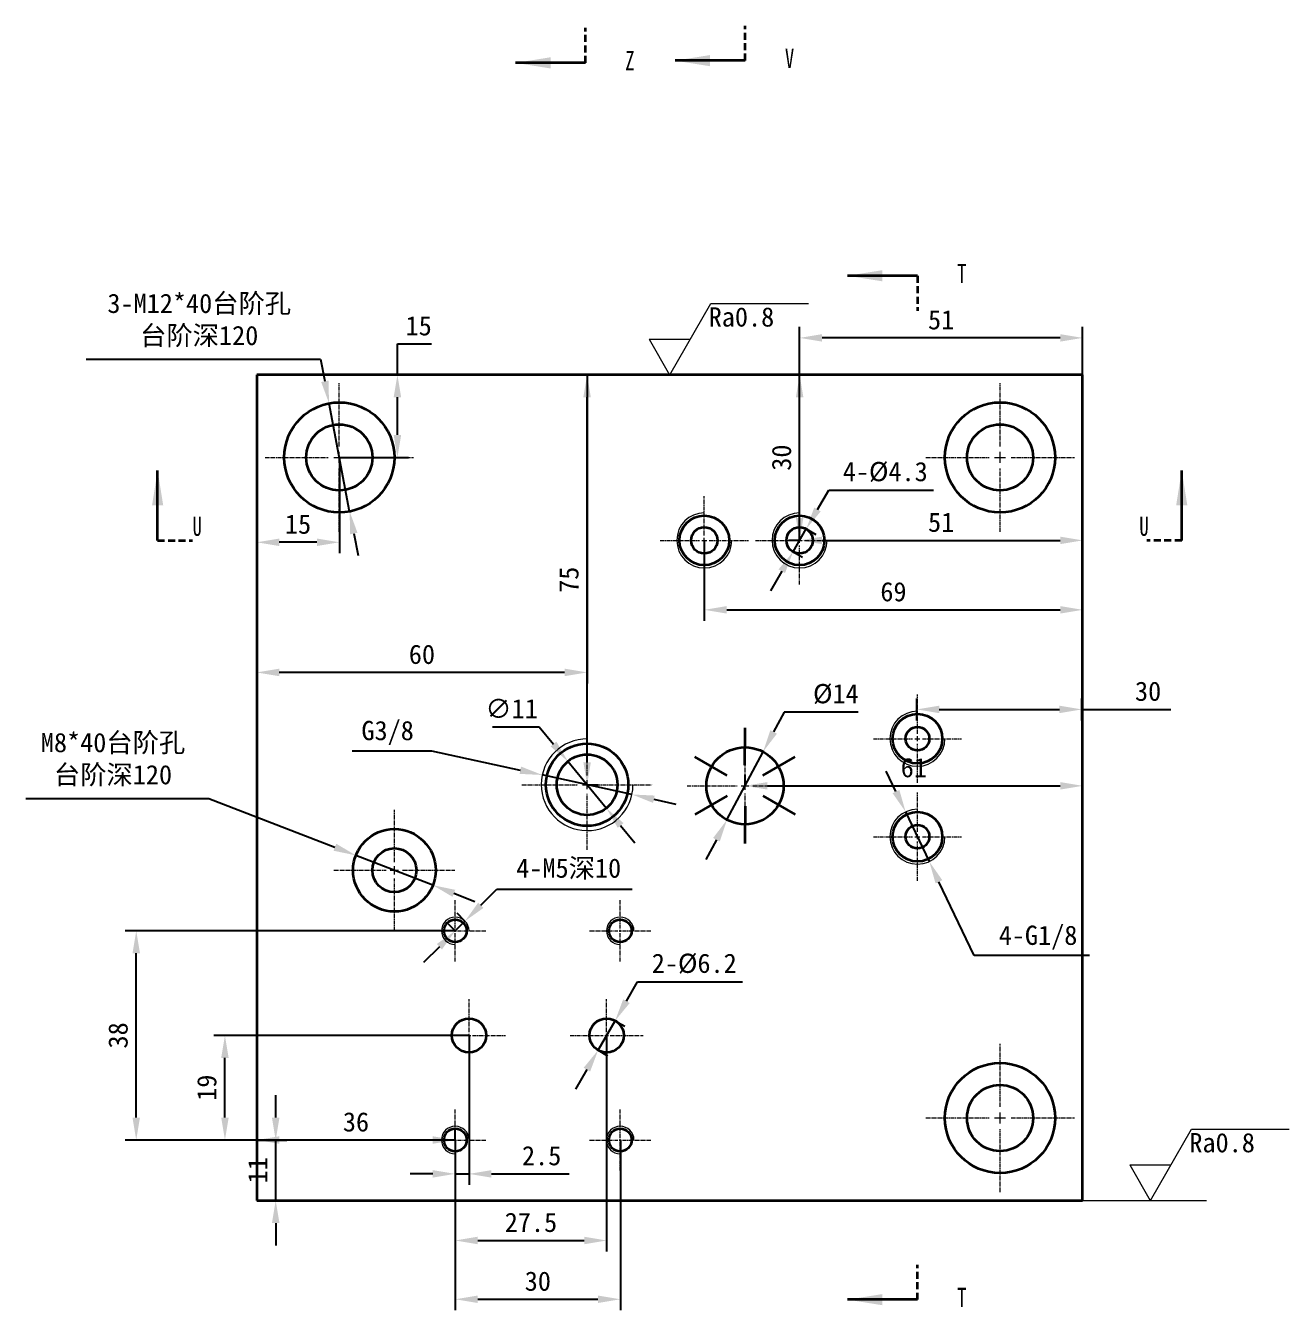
# Model space of a CAD drawing. Header units: millimetres. Extents: x 0 to 1189, y 0 to 841.
# Drawn here: x 483.8 to 713.3, y 150.6 to 383.9 of the extents above; entities that cross this region are included whole.
import ezdxf

# ---------------------------------------------------------------- set-up
doc = ezdxf.new("R2010")
doc.units = ezdxf.units.MM
doc.header["$PDSIZE"] = -1
for name, pattern in [('CENTER2', [1.125, 0.75, -0.125, 0.125, -0.125]), ('CENTERX2', [20.32, 12.7, -2.54, 2.54, -2.54]), ('HIDDEN', [1.905, 1.27, -0.635])]:
    doc.linetypes.add(name, pattern=pattern)
doc.layers.get('0').update_dxf_attribs({"lineweight": 35})
doc.layers.get('Defpoints').update_dxf_attribs({"lineweight": 35})
for name, color, linetype, lineweight in [('中心线层', 1, 'CENTERX2', 25), ('标注层', 4, 'Continuous', 18), ('细线层', 4, 'Continuous', 35)]:
    doc.layers.add(name, color=color, linetype=linetype, lineweight=lineweight)
doc.styles.add('SLDTEXTSTYLE5', font='TXT', dxfattribs={"width": 0.7})
doc.dimstyles.new('ISO-25', dxfattribs={"dimtxt": 2.5, "dimasz": 2.5, "dimexe": 1.25, "dimexo": 0.625, "dimtad": 1, "dimtxsty": 'Standard', "dimcen": 2.5, "dimadec": 0, "dimazin": 0, "dimtfac": 1, "dimtmove": 0, "dimatfit": 3, "dimfxl": 1, "dimarcsym": 0})

# ---------------------------------------------------------------- blocks, each defined once
blk = doc.blocks.new('*D105')
at = {"layer": 'Defpoints', "color": 0, "lineweight": 18, "transparency": 16777216}
for p in [(625.53, 292.51), (625.53, 292.51), (623.13, 288.35)]:
    blk.add_point(p, dxfattribs=at)
at = {"layer": '标注层', "color": 0, "lineweight": -2, "transparency": 16777216}
for p, q in [((627.57, 296.04), (629.61, 299.58)), ((629.61, 299.58), (648.63, 299.58)), ((623.13, 288.35), (625.53, 292.51)), ((625.53, 292.51), (627.26, 291.51)), ((623.13, 288.35), (624.86, 287.35)), ((621.09, 284.82), (619.05, 281.28))]:
    blk.add_line(p, q, dxfattribs=at)
at = {"layer": '标注层', "color": 0, "lineweight": 18, "transparency": 16777216}
for points in [[(626.98, 296.38), (628.16, 295.7), (625.53, 292.51)], [(620.5, 285.16), (621.68, 284.48), (623.13, 288.35)]]:
    blk.add_solid(points, dxfattribs=at)
at = {"layer": '标注层', "color": 0, "transparency": 16777216, "insert": (639.88, 302.85), "char_height": 3.5, "width": 9.3333, "attachment_point": 5}
blk.add_mtext('4-%%C4.3', dxfattribs=at)
blk = doc.blocks.new('*D106')
at = {"layer": 'Defpoints', "color": 0, "lineweight": 35, "transparency": 16777216}
for p in [(624.33, 320.5), (624.33, 320.5), (624.33, 290.43)]:
    blk.add_point(p, dxfattribs=at)
at = {"layer": '标注层', "color": 0, "lineweight": -2, "transparency": 16777216}
for p, q in [((624.33, 320.5), (622.33, 320.5)), ((624.33, 294.51), (624.33, 316.42)), ((624.33, 290.43), (622.33, 290.43))]:
    blk.add_line(p, q, dxfattribs=at)
at = {"layer": '标注层', "color": 0, "lineweight": 35, "transparency": 16777216}
for points in [[(623.65, 316.42), (625.01, 316.42), (624.33, 320.5)], [(623.65, 294.51), (625.01, 294.51), (624.33, 290.43)]]:
    blk.add_solid(points, dxfattribs=at)
at = {"layer": '标注层', "color": 0, "transparency": 16777216, "insert": (621.05, 305.46), "char_height": 3.5, "attachment_point": 5, "rotation": 90}
blk.add_mtext('30', dxfattribs=at)
blk = doc.blocks.new('*D107')
at = {"layer": 'Defpoints', "color": 0, "lineweight": 35, "transparency": 16777216}
for p in [(675.6, 259.72), (645.6, 257.72), (675.6, 257.72)]:
    blk.add_point(p, dxfattribs=at)
at = {"layer": '标注层', "color": 0, "lineweight": -2, "transparency": 16777216}
for p, q in [((645.6, 257.72), (645.6, 261.72)), ((675.6, 257.72), (675.6, 261.72)), ((649.68, 259.72), (671.52, 259.72)), ((675.6, 259.72), (691.77, 259.72))]:
    blk.add_line(p, q, dxfattribs=at)
at = {"layer": '标注层', "color": 0, "lineweight": 35, "transparency": 16777216}
for points in [[(649.68, 260.4), (649.68, 259.04), (645.6, 259.72)], [(671.52, 260.4), (671.52, 259.04), (675.6, 259.72)]]:
    blk.add_solid(points, dxfattribs=at)
at = {"layer": '标注层', "color": 0, "transparency": 16777216, "insert": (687.62, 263), "char_height": 3.5, "attachment_point": 5}
blk.add_mtext('30', dxfattribs=at)
blk = doc.blocks.new('*D108')
at = {"layer": 'Defpoints', "color": 0, "lineweight": 35, "transparency": 16777216}
for p in [(585.73, 320.5), (585.73, 320.5), (585.73, 246.04)]:
    blk.add_point(p, dxfattribs=at)
at = {"layer": '标注层', "color": 0, "lineweight": -2, "transparency": 16777216}
for p, q in [((585.73, 320.5), (587.73, 320.5)), ((585.73, 250.12), (585.73, 316.42)), ((585.73, 246.04), (587.73, 246.04))]:
    blk.add_line(p, q, dxfattribs=at)
at = {"layer": '标注层', "color": 0, "lineweight": 35, "transparency": 16777216}
for points in [[(585.05, 316.42), (586.41, 316.42), (585.73, 320.5)], [(585.05, 250.12), (586.41, 250.12), (585.73, 246.04)]]:
    blk.add_solid(points, dxfattribs=at)
at = {"layer": '标注层', "color": 0, "transparency": 16777216, "insert": (582.45, 283.27), "char_height": 3.5, "attachment_point": 5, "rotation": 90}
blk.add_mtext('75', dxfattribs=at)
blk = doc.blocks.new('*D109')
at = {"layer": 'Defpoints', "color": 0, "lineweight": 35, "transparency": 16777216}
for p in [(585.73, 320.5), (525.73, 266.44), (525.73, 266.44)]:
    blk.add_point(p, dxfattribs=at)
at = {"layer": '标注层', "color": 0, "lineweight": -2, "transparency": 16777216}
for p, q in [((585.73, 320.5), (585.73, 264.44)), ((525.73, 266.44), (525.73, 268.44)), ((581.65, 266.44), (529.81, 266.44))]:
    blk.add_line(p, q, dxfattribs=at)
at = {"layer": '标注层', "color": 0, "lineweight": 35, "transparency": 16777216}
for points in [[(529.81, 267.12), (529.81, 265.76), (525.73, 266.44)], [(581.65, 267.12), (581.65, 265.76), (585.73, 266.44)]]:
    blk.add_solid(points, dxfattribs=at)
at = {"layer": '标注层', "color": 0, "transparency": 16777216, "insert": (555.73, 269.71), "char_height": 3.5, "attachment_point": 5}
blk.add_mtext('60', dxfattribs=at)
blk = doc.blocks.new('*D110')
at = {"layer": 'Defpoints', "color": 0, "lineweight": 35, "transparency": 16777216}
for p in [(590.83, 203.18), (590.83, 203.18), (587.73, 197.82)]:
    blk.add_point(p, dxfattribs=at)
at = {"layer": '标注层', "color": 0, "lineweight": -2, "transparency": 16777216}
for p, q in [((592.87, 206.72), (594.91, 210.25)), ((594.91, 210.25), (613.94, 210.25)), ((587.73, 197.82), (590.83, 203.18)), ((590.83, 203.18), (592.56, 202.18)), ((587.73, 197.82), (589.46, 196.82)), ((585.69, 194.28), (583.65, 190.75))]:
    blk.add_line(p, q, dxfattribs=at)
at = {"layer": '标注层', "color": 0, "lineweight": 35, "transparency": 16777216}
for points in [[(592.28, 207.06), (593.46, 206.38), (590.83, 203.18)], [(585.1, 194.62), (586.28, 193.94), (587.73, 197.82)]]:
    blk.add_solid(points, dxfattribs=at)
at = {"layer": '标注层', "color": 0, "transparency": 16777216, "insert": (605.19, 213.53), "char_height": 3.5, "attachment_point": 5}
blk.add_mtext('2-%%C6.2', dxfattribs=at)
blk = doc.blocks.new('*D111')
at = {"layer": 'Defpoints', "color": 0, "lineweight": 35, "transparency": 16777216}
for p in [(525.73, 181.5), (525.73, 181.5), (561.78, 181.5)]:
    blk.add_point(p, dxfattribs=at)
at = {"layer": '标注层', "color": 0, "lineweight": -2, "transparency": 16777216}
for p, q in [((525.73, 181.5), (525.73, 183.5)), ((561.78, 181.5), (561.78, 183.5)), ((557.7, 181.5), (529.81, 181.5))]:
    blk.add_line(p, q, dxfattribs=at)
at = {"layer": '标注层', "color": 0, "lineweight": 35, "transparency": 16777216}
for points in [[(529.81, 182.18), (529.81, 180.82), (525.73, 181.5)], [(557.7, 182.18), (557.7, 180.82), (561.78, 181.5)]]:
    blk.add_solid(points, dxfattribs=at)
at = {"layer": '标注层', "color": 0, "transparency": 16777216, "insert": (543.75, 184.77), "char_height": 3.5, "attachment_point": 5}
blk.add_mtext('36', dxfattribs=at)
blk = doc.blocks.new('*D112')
at = {"layer": 'Defpoints', "color": 0, "lineweight": 35, "transparency": 16777216}
for p in [(564.28, 200.5), (561.78, 181.5), (564.28, 175.35)]:
    blk.add_point(p, dxfattribs=at)
at = {"layer": '标注层', "color": 0, "lineweight": -2, "transparency": 16777216}
for p, q in [((564.28, 200.5), (564.28, 173.35)), ((561.78, 181.5), (561.78, 173.35)), ((557.7, 175.35), (553.62, 175.35)), ((561.78, 175.35), (564.28, 175.35)), ((568.36, 175.35), (582.49, 175.35))]:
    blk.add_line(p, q, dxfattribs=at)
at = {"layer": '标注层', "color": 0, "lineweight": 35, "transparency": 16777216}
for points in [[(557.7, 176.03), (557.7, 174.67), (561.78, 175.35)], [(568.36, 176.03), (568.36, 174.67), (564.28, 175.35)]]:
    blk.add_solid(points, dxfattribs=at)
at = {"layer": '标注层', "color": 0, "transparency": 16777216, "insert": (577.47, 178.63), "char_height": 3.5, "attachment_point": 5}
blk.add_mtext('2.5', dxfattribs=at)
blk = doc.blocks.new('*D113')
at = {"layer": 'Defpoints', "color": 0, "lineweight": 35, "transparency": 16777216}
for p in [(589.28, 200.5), (561.78, 181.5), (589.28, 163.25)]:
    blk.add_point(p, dxfattribs=at)
at = {"layer": '标注层', "color": 0, "lineweight": -2, "transparency": 16777216}
for p, q in [((589.28, 200.5), (589.28, 161.25)), ((561.78, 181.5), (561.78, 161.25)), ((565.86, 163.25), (585.2, 163.25))]:
    blk.add_line(p, q, dxfattribs=at)
at = {"layer": '标注层', "color": 0, "lineweight": 35, "transparency": 16777216}
for points in [[(565.86, 163.93), (565.86, 162.57), (561.78, 163.25)], [(585.2, 163.93), (585.2, 162.57), (589.28, 163.25)]]:
    blk.add_solid(points, dxfattribs=at)
at = {"layer": '标注层', "color": 0, "transparency": 16777216, "insert": (575.53, 166.52), "char_height": 3.5, "attachment_point": 5}
blk.add_mtext('27.5', dxfattribs=at)
blk = doc.blocks.new('*D114')
at = {"layer": 'Defpoints', "color": 0, "lineweight": 35, "transparency": 16777216}
for p in [(561.78, 181.5), (591.78, 181.5), (591.78, 152.57)]:
    blk.add_point(p, dxfattribs=at)
at = {"layer": '标注层', "color": 0, "lineweight": -2, "transparency": 16777216}
for p, q in [((561.78, 181.5), (561.78, 150.57)), ((591.78, 181.5), (591.78, 150.57)), ((565.86, 152.57), (587.7, 152.57))]:
    blk.add_line(p, q, dxfattribs=at)
at = {"layer": '标注层', "color": 0, "lineweight": 35, "transparency": 16777216}
for points in [[(565.86, 153.25), (565.86, 151.89), (561.78, 152.57)], [(587.7, 153.25), (587.7, 151.89), (591.78, 152.57)]]:
    blk.add_solid(points, dxfattribs=at)
at = {"layer": '标注层', "color": 0, "transparency": 16777216, "insert": (576.78, 155.84), "char_height": 3.5, "attachment_point": 5}
blk.add_mtext('30', dxfattribs=at)
blk = doc.blocks.new('*D115')
at = {"layer": 'Defpoints', "color": 0, "lineweight": 35, "transparency": 16777216}
for p in [(519.95, 200.5), (564.28, 200.5), (561.78, 181.5)]:
    blk.add_point(p, dxfattribs=at)
at = {"layer": '标注层', "color": 0, "lineweight": -2, "transparency": 16777216}
for p, q in [((564.28, 200.5), (517.95, 200.5)), ((519.95, 185.58), (519.95, 196.42)), ((561.78, 181.5), (517.95, 181.5))]:
    blk.add_line(p, q, dxfattribs=at)
at = {"layer": '标注层', "color": 0, "lineweight": 35, "transparency": 16777216}
for points in [[(519.27, 196.42), (520.63, 196.42), (519.95, 200.5)], [(519.27, 185.58), (520.63, 185.58), (519.95, 181.5)]]:
    blk.add_solid(points, dxfattribs=at)
at = {"layer": '标注层', "color": 0, "transparency": 16777216, "insert": (516.67, 191), "char_height": 3.5, "attachment_point": 5, "rotation": 90}
blk.add_mtext('19', dxfattribs=at)
blk = doc.blocks.new('*D116')
at = {"layer": 'Defpoints', "color": 0, "lineweight": 35, "transparency": 16777216}
for p in [(503.84, 219.5), (561.78, 219.5), (561.78, 181.5)]:
    blk.add_point(p, dxfattribs=at)
at = {"layer": '标注层', "color": 0, "lineweight": -2, "transparency": 16777216}
for p, q in [((561.78, 219.5), (501.84, 219.5)), ((503.84, 185.58), (503.84, 215.42)), ((561.78, 181.5), (501.84, 181.5))]:
    blk.add_line(p, q, dxfattribs=at)
at = {"layer": '标注层', "color": 0, "lineweight": 35, "transparency": 16777216}
for points in [[(503.16, 215.42), (504.52, 215.42), (503.84, 219.5)], [(503.16, 185.58), (504.52, 185.58), (503.84, 181.5)]]:
    blk.add_solid(points, dxfattribs=at)
at = {"layer": '标注层', "color": 0, "transparency": 16777216, "insert": (500.56, 200.5), "char_height": 3.5, "attachment_point": 5, "rotation": 90}
blk.add_mtext('38', dxfattribs=at)
blk = doc.blocks.new('*D117')
at = {"layer": 'Defpoints', "color": 0, "lineweight": 35, "transparency": 16777216}
for p in [(525.73, 181.5), (529.17, 181.5), (525.73, 170.5)]:
    blk.add_point(p, dxfattribs=at)
at = {"layer": '标注层', "color": 0, "lineweight": -2, "transparency": 16777216}
for p, q in [((529.17, 185.58), (529.17, 189.66)), ((525.73, 181.5), (531.17, 181.5)), ((529.17, 170.5), (529.17, 181.5)), ((525.73, 170.5), (531.17, 170.5)), ((529.17, 166.42), (529.17, 162.34))]:
    blk.add_line(p, q, dxfattribs=at)
at = {"layer": '标注层', "color": 0, "lineweight": 35, "transparency": 16777216}
for points in [[(528.49, 185.58), (529.85, 185.58), (529.17, 181.5)], [(528.49, 166.42), (529.85, 166.42), (529.17, 170.5)]]:
    blk.add_solid(points, dxfattribs=at)
at = {"layer": '标注层', "color": 0, "transparency": 16777216, "insert": (525.89, 176), "char_height": 3.5, "attachment_point": 5, "rotation": 90}
blk.add_mtext('11', dxfattribs=at)
blk = doc.blocks.new('*D131')
at = {"layer": 'Defpoints', "color": 0, "lineweight": 35, "transparency": 16777216}
for p in [(624.33, 327.21), (675.73, 320.5), (624.33, 290.43)]:
    blk.add_point(p, dxfattribs=at)
at = {"layer": '标注层', "color": 0, "lineweight": -2, "transparency": 16777216}
for p, q in [((624.33, 290.43), (624.33, 329.21)), ((675.73, 320.5), (675.73, 329.21)), ((671.65, 327.21), (628.41, 327.21))]:
    blk.add_line(p, q, dxfattribs=at)
at = {"layer": '标注层', "color": 0, "lineweight": 35, "transparency": 16777216}
for points in [[(628.41, 327.89), (628.41, 326.53), (624.33, 327.21)], [(671.65, 327.89), (671.65, 326.53), (675.73, 327.21)]]:
    blk.add_solid(points, dxfattribs=at)
at = {"layer": '标注层', "color": 0, "lineweight": 18, "transparency": 16777216, "insert": (650.03, 330.48), "char_height": 3.5, "attachment_point": 5}
blk.add_mtext('51', dxfattribs=at)
blk = doc.blocks.new('*D137')
at = {"layer": 'Defpoints', "color": 0, "lineweight": 18, "transparency": 16777216}
for p in [(561.78, 219.5), (563.55, 221.27), (563.55, 221.27)]:
    blk.add_point(p, dxfattribs=at)
at = {"layer": '标注层', "color": 0, "lineweight": -2, "transparency": 16777216}
for p, q in [((566.43, 224.15), (569.32, 227.04)), ((569.32, 227.04), (593.93, 227.04)), ((563.55, 221.27), (562.14, 222.68)), ((561.78, 219.5), (560.37, 220.91)), ((561.78, 219.5), (563.55, 221.27)), ((558.9, 216.62), (556.01, 213.73))]:
    blk.add_line(p, q, dxfattribs=at)
at = {"layer": '标注层', "color": 0, "lineweight": 18, "transparency": 16777216}
for points in [[(565.95, 224.63), (566.92, 223.67), (563.55, 221.27)], [(558.42, 217.1), (559.38, 216.13), (561.78, 219.5)]]:
    blk.add_solid(points, dxfattribs=at)
at = {"layer": '标注层', "color": 0, "lineweight": 18, "transparency": 16777216, "insert": (582.39, 230.72), "char_height": 3.5, "width": 23.9426, "attachment_point": 5}
blk.add_mtext('4-M5{\\fSimSun|b0|i0|c134|p2;深}10', dxfattribs=at)
blk = doc.blocks.new('*D140')
at = {"layer": 'Defpoints', "color": 0, "lineweight": 18, "transparency": 16777216}
for p in [(643.58, 241.11), (647.88, 232.09)]:
    blk.add_point(p, dxfattribs=at)
at = {"layer": '标注层', "color": 0, "lineweight": -2, "transparency": 16777216}
for p, q in [((641.82, 244.8), (640.07, 248.48)), ((643.58, 241.11), (647.88, 232.09)), ((656.02, 214.99), (649.63, 228.4)), ((676.96, 214.99), (656.02, 214.99))]:
    blk.add_line(p, q, dxfattribs=at)
at = {"layer": '标注层', "color": 0, "lineweight": 18, "transparency": 16777216}
for points in [[(642.44, 245.09), (641.21, 244.51), (643.58, 241.11)], [(650.25, 228.69), (649.02, 228.11), (647.88, 232.09)]]:
    blk.add_solid(points, dxfattribs=at)
at = {"layer": '标注层', "color": 0, "lineweight": 18, "transparency": 16777216, "insert": (667.63, 218.27), "char_height": 3.5, "attachment_point": 5}
blk.add_mtext('4-G1/8', dxfattribs=at)
blk = doc.blocks.new('*D142')
at = {"layer": 'Defpoints', "color": 0, "lineweight": 18, "transparency": 16777216}
for p in [(577.59, 247.81), (593.87, 244.27)]:
    blk.add_point(p, dxfattribs=at)
at = {"layer": '标注层', "color": 0, "lineweight": -2, "transparency": 16777216}
for p, q in [((543.08, 252.19), (557.44, 252.19)), ((557.44, 252.19), (573.6, 248.68)), ((593.87, 244.27), (577.59, 247.81)), ((597.86, 243.4), (601.84, 242.53))]:
    blk.add_line(p, q, dxfattribs=at)
at = {"layer": '标注层', "color": 0, "lineweight": 18, "transparency": 16777216}
for points in [[(573.74, 249.34), (573.46, 248.01), (577.59, 247.81)], [(598, 244.07), (597.71, 242.74), (593.87, 244.27)]]:
    blk.add_solid(points, dxfattribs=at)
at = {"layer": '标注层', "color": 0, "lineweight": 18, "transparency": 16777216, "insert": (549.5, 255.46), "char_height": 3.5, "attachment_point": 5}
blk.add_mtext('G3/8', dxfattribs=at)
blk = doc.blocks.new('*U144')
at = {"lineweight": 35}
blk.add_line((-2.93, -1.69), (2.93, 1.69), dxfattribs=at)
blk = doc.blocks.new('*U145')
at = {"color": 0, "linetype": 'ByBlock', "lineweight": -2, "transparency": 16777216}
for p, rotation in [((565.28, 697.63), 60.00000000000001), ((559.11, 694.06), 120), ((559.11, 686.94), 180), ((571.46, 686.94), 299.9999999999999), ((565.28, 683.37), 239.9999999999999)]:
    blk.add_blockref('*U144', p, dxfattribs=dict(at, rotation=rotation))
blk.add_blockref('*U144', (571.46, 694.06), dxfattribs=at)
blk = doc.blocks.new('*D146')
at = {"layer": 'Defpoints', "color": 0, "lineweight": 18, "transparency": 16777216}
for p in [(617.69, 252.03), (611.13, 239.66)]:
    blk.add_point(p, dxfattribs=at)
at = {"layer": '细线层', "color": 0, "lineweight": -2, "transparency": 16777216}
for p, q in [((621.51, 259.24), (619.6, 255.63)), ((634.99, 259.24), (621.51, 259.24)), ((611.13, 239.66), (617.69, 252.03)), ((609.22, 236.05), (607.31, 232.45))]:
    blk.add_line(p, q, dxfattribs=at)
at = {"layer": '细线层', "color": 0, "lineweight": 18, "transparency": 16777216}
for points in [[(619, 255.95), (620.2, 255.31), (617.69, 252.03)], [(608.62, 236.37), (609.82, 235.74), (611.13, 239.66)]]:
    blk.add_solid(points, dxfattribs=at)
at = {"layer": '细线层', "color": 0, "lineweight": 18, "transparency": 16777216, "insert": (630.91, 262.51), "char_height": 3.5, "attachment_point": 5}
blk.add_mtext('%%C14', dxfattribs=at)
blk = doc.blocks.new('*D148')
at = {"layer": 'Defpoints', "color": 0, "lineweight": 35, "transparency": 16777216}
for p in [(624.33, 290.43), (675.73, 290.43), (675.73, 290.43)]:
    blk.add_point(p, dxfattribs=at)
at = {"layer": '细线层', "color": 0, "lineweight": -2, "transparency": 16777216}
for p, q in [((624.33, 290.43), (624.33, 292.43)), ((675.73, 290.43), (675.73, 292.43)), ((628.41, 290.43), (671.65, 290.43))]:
    blk.add_line(p, q, dxfattribs=at)
at = {"layer": '细线层', "color": 0, "lineweight": 35, "transparency": 16777216}
for points in [[(628.41, 291.11), (628.41, 289.75), (624.33, 290.43)], [(671.65, 291.11), (671.65, 289.75), (675.73, 290.43)]]:
    blk.add_solid(points, dxfattribs=at)
at = {"layer": '细线层', "color": 0, "lineweight": 18, "transparency": 16777216, "insert": (650.03, 293.7), "char_height": 3.5, "attachment_point": 5}
blk.add_mtext('51', dxfattribs=at)
blk = doc.blocks.new('*U202')
at = {"layer": '中心线层', "color": 0, "linetype": 'CENTER2', "lineweight": 18, "transparency": 16777216}
for p, q in [((0, 1.5), (0, 11)), ((-11, 0), (-1.5, 0)), ((1.5, 0), (11, 0)), ((0, -11), (0, -1.5))]:
    blk.add_line(p, q, dxfattribs=at)
at = {"layer": '中心线层', "color": 0, "linetype": 'Continuous', "lineweight": 18, "transparency": 16777216}
for p, q in [((-0.75, 0), (0.75, 0)), ((0, -0.75), (0, 0.75))]:
    blk.add_line(p, q, dxfattribs=at)
blk = doc.blocks.new('*U203')
at = {"layer": '中心线层', "color": 0, "linetype": 'CENTER2', "lineweight": 18, "transparency": 16777216}
for p, q in [((0, 2), (0, 13.5)), ((-13.5, 0), (-2, 0)), ((2, 0), (13.5, 0)), ((0, -13.5), (0, -2))]:
    blk.add_line(p, q, dxfattribs=at)
at = {"layer": '中心线层', "color": 0, "linetype": 'Continuous', "lineweight": 18, "transparency": 16777216}
for p, q in [((-1, 0), (1, 0)), ((0, -1), (0, 1))]:
    blk.add_line(p, q, dxfattribs=at)
blk = doc.blocks.new('*U204')
at = {"layer": '中心线层', "color": 0, "linetype": 'CENTER2', "lineweight": 18, "transparency": 16777216}
for p, q in [((0, 2), (0, 13.5)), ((-13.5, 0), (-2, 0)), ((2, 0), (13.5, 0)), ((0, -13.5), (0, -2))]:
    blk.add_line(p, q, dxfattribs=at)
at = {"layer": '中心线层', "color": 0, "linetype": 'Continuous', "lineweight": 18, "transparency": 16777216}
for p, q in [((-1, 0), (1, 0)), ((0, -1), (0, 1))]:
    blk.add_line(p, q, dxfattribs=at)
blk = doc.blocks.new('*U205')
at = {"layer": '中心线层', "color": 0, "linetype": 'CENTER2', "lineweight": 18, "transparency": 16777216}
for p, q in [((0, 0.9026), (0, 8.013)), ((-8.013, 0), (-0.9026, 0)), ((0.9026, 0), (8.013, 0)), ((0, -8.013), (0, -0.9026))]:
    blk.add_line(p, q, dxfattribs=at)
at = {"layer": '中心线层', "color": 0, "linetype": 'Continuous', "lineweight": 18, "transparency": 16777216}
for p, q in [((-0.4513, 0), (0.4513, 0)), ((0, -0.4513), (0, 0.4513))]:
    blk.add_line(p, q, dxfattribs=at)
blk = doc.blocks.new('*U206')
at = {"layer": '中心线层', "color": 0, "linetype": 'CENTER2', "lineweight": 18, "transparency": 16777216}
for p, q in [((0, 0.9026), (0, 8.013)), ((-8.013, 0), (-0.9026, 0)), ((0.9026, 0), (8.013, 0)), ((0, -8.013), (0, -0.9026))]:
    blk.add_line(p, q, dxfattribs=at)
at = {"layer": '中心线层', "color": 0, "linetype": 'Continuous', "lineweight": 18, "transparency": 16777216}
for p, q in [((-0.4513, 0), (0.4513, 0)), ((0, -0.4513), (0, 0.4513))]:
    blk.add_line(p, q, dxfattribs=at)
blk = doc.blocks.new('*U207')
at = {"layer": '中心线层', "color": 0, "linetype": 'CENTER2', "lineweight": 18, "transparency": 16777216}
for p, q in [((0, 0.9026), (0, 8.013)), ((-8.013, 0), (-0.9026, 0)), ((0.9026, 0), (8.013, 0)), ((0, -8.013), (0, -0.9026))]:
    blk.add_line(p, q, dxfattribs=at)
at = {"layer": '中心线层', "color": 0, "linetype": 'Continuous', "lineweight": 18, "transparency": 16777216}
for p, q in [((-0.4513, 0), (0.4513, 0)), ((0, -0.4513), (0, 0.4513))]:
    blk.add_line(p, q, dxfattribs=at)
blk = doc.blocks.new('*U208')
at = {"layer": '中心线层', "color": 0, "linetype": 'CENTER2', "lineweight": 18, "transparency": 16777216}
for p, q in [((0, 1.4), (0, 10.5)), ((-10.5, 0), (-1.4, 0)), ((1.4, 0), (10.5, 0)), ((0, -10.5), (0, -1.4))]:
    blk.add_line(p, q, dxfattribs=at)
at = {"layer": '中心线层', "color": 0, "linetype": 'Continuous', "lineweight": 18, "transparency": 16777216}
for p, q in [((-0.7, 0), (0.7, 0)), ((0, -0.7), (0, 0.7))]:
    blk.add_line(p, q, dxfattribs=at)
blk = doc.blocks.new('*U209')
at = {"layer": '中心线层', "color": 0, "linetype": 'CENTER2', "lineweight": 18, "transparency": 16777216}
for p, q in [((0, 1.6662), (0, 11.831)), ((-11.831, 0), (-1.6662, 0)), ((1.6662, 0), (11.831, 0)), ((0, -11.831), (0, -1.6662))]:
    blk.add_line(p, q, dxfattribs=at)
at = {"layer": '中心线层', "color": 0, "linetype": 'Continuous', "lineweight": 18, "transparency": 16777216}
for p, q in [((-0.8331, 0), (0.8331, 0)), ((0, -0.8331), (0, 0.8331))]:
    blk.add_line(p, q, dxfattribs=at)
blk = doc.blocks.new('*U210')
at = {"layer": '中心线层', "color": 0, "linetype": 'CENTER2', "lineweight": 18, "transparency": 16777216}
for p, q in [((0, 0.9026), (0, 8.013)), ((-8.013, 0), (-0.9026, 0)), ((0.9026, 0), (8.013, 0)), ((0, -8.013), (0, -0.9026))]:
    blk.add_line(p, q, dxfattribs=at)
at = {"layer": '中心线层', "color": 0, "linetype": 'Continuous', "lineweight": 18, "transparency": 16777216}
for p, q in [((-0.4513, 0), (0.4513, 0)), ((0, -0.4513), (0, 0.4513))]:
    blk.add_line(p, q, dxfattribs=at)
blk = doc.blocks.new('*U211')
at = {"layer": '中心线层', "color": 0, "linetype": 'CENTER2', "lineweight": 18, "transparency": 16777216}
for p, q in [((0, 2), (0, 13.5)), ((-13.5, 0), (-2, 0)), ((2, 0), (13.5, 0)), ((0, -13.5), (0, -2))]:
    blk.add_line(p, q, dxfattribs=at)
at = {"layer": '中心线层', "color": 0, "linetype": 'Continuous', "lineweight": 18, "transparency": 16777216}
for p, q in [((-1, 0), (1, 0)), ((0, -1), (0, 1))]:
    blk.add_line(p, q, dxfattribs=at)
blk = doc.blocks.new('*U212')
at = {"layer": '中心线层', "color": 0, "linetype": 'CENTER2', "lineweight": 18, "transparency": 16777216}
for p, q in [((0, 0.62), (0, 6.6)), ((-6.6, 0), (-0.62, 0)), ((0.62, 0), (6.6, 0)), ((0, -6.6), (0, -0.62))]:
    blk.add_line(p, q, dxfattribs=at)
at = {"layer": '中心线层', "color": 0, "linetype": 'Continuous', "lineweight": 18, "transparency": 16777216}
for p, q in [((-0.31, 0), (0.31, 0)), ((0, -0.31), (0, 0.31))]:
    blk.add_line(p, q, dxfattribs=at)
blk = doc.blocks.new('*U213')
at = {"layer": '中心线层', "color": 0, "linetype": 'CENTER2', "lineweight": 18, "transparency": 16777216}
for p, q in [((0, 0.4134), (0, 5.567)), ((-5.567, 0), (-0.4134, 0)), ((0.4134, 0), (5.567, 0)), ((0, -5.567), (0, -0.4134))]:
    blk.add_line(p, q, dxfattribs=at)
at = {"layer": '中心线层', "color": 0, "linetype": 'Continuous', "lineweight": 18, "transparency": 16777216}
for p, q in [((-0.2067, 0), (0.2067, 0)), ((0, -0.2067), (0, 0.2067))]:
    blk.add_line(p, q, dxfattribs=at)
blk = doc.blocks.new('*U214')
at = {"layer": '中心线层', "color": 0, "linetype": 'CENTER2', "lineweight": 18, "transparency": 16777216}
for p, q in [((0, 0.4134), (0, 5.567)), ((-5.567, 0), (-0.4134, 0)), ((0.4134, 0), (5.567, 0)), ((0, -5.567), (0, -0.4134))]:
    blk.add_line(p, q, dxfattribs=at)
at = {"layer": '中心线层', "color": 0, "linetype": 'Continuous', "lineweight": 18, "transparency": 16777216}
for p, q in [((-0.2067, 0), (0.2067, 0)), ((0, -0.2067), (0, 0.2067))]:
    blk.add_line(p, q, dxfattribs=at)
blk = doc.blocks.new('*U215')
at = {"layer": '中心线层', "color": 0, "linetype": 'CENTER2', "lineweight": 18, "transparency": 16777216}
for p, q in [((0, 0.62), (0, 6.6)), ((-6.6, 0), (-0.62, 0)), ((0.62, 0), (6.6, 0)), ((0, -6.6), (0, -0.62))]:
    blk.add_line(p, q, dxfattribs=at)
at = {"layer": '中心线层', "color": 0, "linetype": 'Continuous', "lineweight": 18, "transparency": 16777216}
for p, q in [((-0.31, 0), (0.31, 0)), ((0, -0.31), (0, 0.31))]:
    blk.add_line(p, q, dxfattribs=at)
blk = doc.blocks.new('*U216')
at = {"layer": '中心线层', "color": 0, "linetype": 'CENTER2', "lineweight": 18, "transparency": 16777216}
for p, q in [((0, 0.4134), (0, 5.567)), ((-5.567, 0), (-0.4134, 0)), ((0.4134, 0), (5.567, 0)), ((0, -5.567), (0, -0.4134))]:
    blk.add_line(p, q, dxfattribs=at)
at = {"layer": '中心线层', "color": 0, "linetype": 'Continuous', "lineweight": 18, "transparency": 16777216}
for p, q in [((-0.2067, 0), (0.2067, 0)), ((0, -0.2067), (0, 0.2067))]:
    blk.add_line(p, q, dxfattribs=at)
blk = doc.blocks.new('*U217')
at = {"layer": '中心线层', "color": 0, "linetype": 'CENTER2', "lineweight": 18, "transparency": 16777216}
for p, q in [((0, 0.4134), (0, 5.567)), ((-5.567, 0), (-0.4134, 0)), ((0.4134, 0), (5.567, 0)), ((0, -5.567), (0, -0.4134))]:
    blk.add_line(p, q, dxfattribs=at)
at = {"layer": '中心线层', "color": 0, "linetype": 'Continuous', "lineweight": 18, "transparency": 16777216}
for p, q in [((-0.2067, 0), (0.2067, 0)), ((0, -0.2067), (0, 0.2067))]:
    blk.add_line(p, q, dxfattribs=at)
blk = doc.blocks.new('*D240')
at = {"layer": 'Defpoints', "color": 0, "lineweight": 18, "transparency": 16777216}
for p in [(607.02, 290.43), (675.73, 290.43), (675.73, 277.81)]:
    blk.add_point(p, dxfattribs=at)
at = {"layer": '细线层', "color": 0, "lineweight": -2, "transparency": 16777216}
for p, q in [((607.02, 290.43), (607.02, 275.81)), ((675.73, 290.43), (675.73, 275.81)), ((611.1, 277.81), (671.65, 277.81))]:
    blk.add_line(p, q, dxfattribs=at)
at = {"layer": '细线层', "color": 0, "lineweight": 18, "transparency": 16777216}
for points in [[(611.1, 278.49), (611.1, 277.13), (607.02, 277.81)], [(671.65, 278.49), (671.65, 277.13), (675.73, 277.81)]]:
    blk.add_solid(points, dxfattribs=at)
at = {"layer": '细线层', "color": 0, "lineweight": 18, "transparency": 16777216, "insert": (641.37, 281.08), "char_height": 3.5, "attachment_point": 5}
blk.add_mtext('69', dxfattribs=at)
blk = doc.blocks.new('*D241')
at = {"layer": 'Defpoints', "color": 0, "lineweight": 18, "transparency": 16777216}
for p in [(614.41, 245.84), (675.73, 245.84), (675.73, 245.84)]:
    blk.add_point(p, dxfattribs=at)
at = {"layer": '细线层', "color": 0, "lineweight": -2, "transparency": 16777216}
for p, q in [((614.41, 245.84), (614.41, 247.84)), ((675.73, 245.84), (675.73, 247.84)), ((618.49, 245.84), (671.65, 245.84))]:
    blk.add_line(p, q, dxfattribs=at)
at = {"layer": '细线层', "color": 0, "lineweight": 18, "transparency": 16777216}
for points in [[(618.49, 246.52), (618.49, 245.16), (614.41, 245.84)], [(671.65, 246.52), (671.65, 245.16), (675.73, 245.84)]]:
    blk.add_solid(points, dxfattribs=at)
at = {"layer": '细线层', "color": 0, "lineweight": 18, "transparency": 16777216, "insert": (645.07, 249.12), "char_height": 3.5, "attachment_point": 5}
blk.add_mtext('61', dxfattribs=at)
blk = doc.blocks.new('*D242')
at = {"layer": 'Defpoints', "color": 0, "lineweight": 18, "transparency": 16777216}
for p in [(540.73, 320.5), (551.28, 320.5), (540.73, 305.5)]:
    blk.add_point(p, dxfattribs=at)
at = {"layer": '细线层', "color": 0, "lineweight": -2, "transparency": 16777216}
for p, q in [((551.28, 320.5), (551.28, 326.12)), ((551.28, 326.12), (557.47, 326.12)), ((540.73, 320.5), (553.28, 320.5)), ((551.28, 309.58), (551.28, 316.42)), ((540.73, 305.5), (553.28, 305.5))]:
    blk.add_line(p, q, dxfattribs=at)
at = {"layer": '细线层', "color": 0, "lineweight": 18, "transparency": 16777216}
for points in [[(550.6, 316.42), (551.96, 316.42), (551.28, 320.5)], [(550.6, 309.58), (551.96, 309.58), (551.28, 305.5)]]:
    blk.add_solid(points, dxfattribs=at)
at = {"layer": '细线层', "color": 0, "lineweight": 18, "transparency": 16777216, "insert": (555.14, 329.39), "char_height": 3.5, "attachment_point": 5}
blk.add_mtext('15', dxfattribs=at)
blk = doc.blocks.new('*D243')
at = {"layer": 'Defpoints', "color": 0, "lineweight": 18, "transparency": 16777216}
for p in [(525.73, 305.5), (540.73, 305.5), (525.73, 290.08)]:
    blk.add_point(p, dxfattribs=at)
at = {"layer": '细线层', "color": 0, "lineweight": -2, "transparency": 16777216}
for p, q in [((525.73, 305.5), (525.73, 288.08)), ((540.73, 305.5), (540.73, 288.08)), ((536.65, 290.08), (529.81, 290.08))]:
    blk.add_line(p, q, dxfattribs=at)
at = {"layer": '细线层', "color": 0, "lineweight": 18, "transparency": 16777216}
for points in [[(529.81, 290.76), (529.81, 289.4), (525.73, 290.08)], [(536.65, 290.76), (536.65, 289.4), (540.73, 290.08)]]:
    blk.add_solid(points, dxfattribs=at)
at = {"layer": '细线层', "color": 0, "lineweight": 18, "transparency": 16777216, "insert": (533.23, 293.35), "char_height": 3.5, "attachment_point": 5}
blk.add_mtext('15', dxfattribs=at)
blk = doc.blocks.new('*D244')
at = {"layer": 'Defpoints', "color": 0, "lineweight": 18, "transparency": 16777216}
for p in [(538.86, 315.32), (542.6, 295.68)]:
    blk.add_point(p, dxfattribs=at)
at = {"layer": '细线层', "color": 0, "lineweight": -2, "transparency": 16777216}
for p, q in [((494.76, 323.34), (537.33, 323.34)), ((537.33, 323.34), (538.1, 319.33)), ((542.6, 295.68), (538.86, 315.32)), ((543.36, 291.67), (544.12, 287.66))]:
    blk.add_line(p, q, dxfattribs=at)
at = {"layer": '细线层', "color": 0, "lineweight": 18, "transparency": 16777216}
for points in [[(538.76, 319.46), (537.43, 319.2), (538.86, 315.32)], [(544.03, 291.8), (542.69, 291.54), (542.6, 295.68)]]:
    blk.add_solid(points, dxfattribs=at)
at = {"layer": '细线层', "color": 0, "lineweight": 18, "transparency": 16777216, "insert": (515.28, 330.37), "char_height": 3.5, "attachment_point": 5}
blk.add_mtext('3-M12*40{\\fSimSun|b0|i0|c134|p2;台阶孔\\P台阶深}120', dxfattribs=at)
blk = doc.blocks.new('*D245')
at = {"layer": 'Defpoints', "color": 0, "lineweight": 18, "transparency": 16777216}
for p in [(543.73, 233.21), (557.72, 227.79)]:
    blk.add_point(p, dxfattribs=at)
at = {"layer": '细线层', "color": 0, "lineweight": -2, "transparency": 16777216}
for p, q in [((483.76, 243.56), (517.01, 243.56)), ((517.01, 243.56), (539.93, 234.68)), ((557.72, 227.79), (543.73, 233.21)), ((561.53, 226.32), (565.33, 224.84))]:
    blk.add_line(p, q, dxfattribs=at)
at = {"layer": '细线层', "color": 0, "lineweight": 18, "transparency": 16777216}
for points in [[(540.17, 235.32), (539.68, 234.05), (543.73, 233.21)], [(561.77, 226.95), (561.28, 225.68), (557.72, 227.79)]]:
    blk.add_solid(points, dxfattribs=at)
at = {"layer": '细线层', "color": 0, "lineweight": 18, "transparency": 16777216, "insert": (499.62, 250.59), "char_height": 3.5, "attachment_point": 5}
blk.add_mtext('M8*40{\\fSimSun|b0|i0|c134|p2;台阶孔\\P台阶深}120', dxfattribs=at)
blk = doc.blocks.new('*D252')
at = {"layer": 'Defpoints', "color": 0, "lineweight": 35, "transparency": 16777216}
for p in [(582.23, 250.28), (589.22, 241.79)]:
    blk.add_point(p, dxfattribs=at)
at = {"layer": '细线层', "color": 0, "lineweight": -2, "transparency": 16777216}
for p, q in [((568.52, 256.58), (577.05, 256.58)), ((577.05, 256.58), (579.64, 253.43)), ((589.22, 241.79), (582.23, 250.28)), ((591.82, 238.64), (594.41, 235.49))]:
    blk.add_line(p, q, dxfattribs=at)
at = {"layer": '细线层', "color": 0, "lineweight": 35, "transparency": 16777216}
for points in [[(580.16, 253.87), (579.11, 253), (582.23, 250.28)], [(592.34, 239.07), (591.29, 238.21), (589.22, 241.79)]]:
    blk.add_solid(points, dxfattribs=at)
at = {"layer": '细线层', "color": 0, "lineweight": 18, "transparency": 16777216, "insert": (572.02, 259.86), "char_height": 3.5, "attachment_point": 5}
blk.add_mtext('∅11', dxfattribs=at)

msp = doc.modelspace()

# ---------------------------------------------------------------- linework, layer by layer
at = {"color": 7, "linetype": 'HIDDEN', "lineweight": 35}
for p, q in [((585.436, 377.172), (585.436, 383.522)), ((614.408, 377.575), (614.408, 383.925)), ((645.728, 338.5), (645.728, 332.15)), ((507.728, 290.43), (514.078, 290.43)), ((693.728, 290.43), (687.378, 290.43)), ((645.728, 152.5), (645.728, 158.85))]:
    msp.add_line(p, q, dxfattribs=at)
at = {"color": 7, "linetype": 'Continuous', "lineweight": 35}
for p, q in [((585.436, 377.172), (572.736, 377.172)), ((614.408, 377.575), (601.708, 377.575)), ((645.728, 338.5), (633.028, 338.5)), ((675.728, 320.5), (525.728, 320.5)), ((525.728, 320.5), (525.728, 170.5)), ((675.728, 170.5), (675.728, 320.5)), ((507.728, 290.43), (507.728, 303.13)), ((693.728, 290.43), (693.728, 303.13)), ((525.728, 170.5), (675.728, 170.5)), ((645.728, 152.5), (633.028, 152.5))]:
    msp.add_line(p, q, dxfattribs=at)
at = {"lineweight": 18}
for p, q in [((600.728, 320.5), (608.225, 333.486)), ((608.225, 333.486), (625.964, 333.486)), ((596.974, 326.993), (600.723, 320.5)), ((596.974, 326.993), (604.477, 326.993)), ((688.028, 170.5), (695.526, 183.486)), ((695.526, 183.486), (713.264, 183.486)), ((684.274, 176.993), (688.023, 170.5)), ((684.274, 176.993), (691.777, 176.993)), ((675.728, 170.5), (698.204, 170.5))]:
    msp.add_line(p, q, dxfattribs=at)
at = {"color": 7, "linetype": 'Continuous', "lineweight": 35}
for centre, radius in [((540.728, 305.5), 10), ((660.728, 305.5), 10), ((540.728, 305.5), 6), ((660.728, 305.5), 6), ((607.019, 290.43), 2.4), ((624.327, 290.43), 2.4), ((645.728, 254.4), 2.15), ((585.728, 246.038), 5.5), ((645.728, 236.6), 2.15), ((550.728, 230.5), 7.5), ((550.728, 230.5), 4), ((564.282, 200.5), 3.1), ((589.282, 200.5), 3.1), ((660.728, 185.5), 10), ((660.728, 185.5), 6)]:
    msp.add_circle(centre, radius, dxfattribs=at)
at = {"lineweight": 35}
for centre, radius in [((607.019, 290.43), 4.513), ((624.327, 290.43), 4.513), ((645.728, 254.4), 4.513), ((585.728, 246.038), 7.475), ((614.408, 245.843), 7), ((645.728, 236.6), 4.513), ((561.782, 219.5), 2.067), ((591.744, 219.5), 2.067), ((561.782, 181.5), 2.067), ((591.744, 181.5), 2.067)]:
    msp.add_circle(centre, radius, dxfattribs=at)
at = {"color": 7, "linetype": 'Continuous', "lineweight": 18}
for centre, radius, start, end in [((607.019, 290.43), 5, 90, 0), ((607.019, 290.43), 5, 90, 0), ((624.327, 290.43), 5, 90, 0), ((645.728, 254.4), 5, 90, 0), ((645.728, 236.6), 5, 90, 0), ((561.782, 219.5), 2.5, 0, 270), ((591.744, 219.5), 2.5, 0, 270), ((561.782, 181.5), 2.5, 0, 270), ((591.744, 181.5), 2.5, 0, 270)]:
    msp.add_arc(centre, radius, start, end, dxfattribs=at)
at = {"lineweight": 18}
msp.add_arc((585.728, 246.038), 8.331, 89.65735, 359.33761, dxfattribs=at)
at = {"color": 7, "linetype": 'Continuous', "lineweight": 35}
for points in [[(572.736, 377.172), (579.086, 376.156), (579.086, 378.188)], [(601.708, 377.575), (608.058, 376.559), (608.058, 378.591)], [(633.028, 338.5), (639.378, 337.484), (639.378, 339.516)], [(507.728, 303.13), (506.712, 296.78), (508.744, 296.78)], [(693.728, 303.13), (692.712, 296.78), (694.744, 296.78)], [(633.028, 152.5), (639.378, 151.484), (639.378, 153.516)]]:
    msp.add_solid(points, dxfattribs=at)

# ---------------------------------------------------------------- block references
at = {"lineweight": 35}
msp.add_blockref('*U145', (49.126, -444.633), dxfattribs=at)
at = {"layer": '中心线层', "linetype": 'CENTER2', "lineweight": 18}
for name, p in [('*U203', (540.728, 305.5)), ('*U204', (660.728, 305.5)), ('*U205', (607.019, 290.43)), ('*U206', (624.327, 290.43)), ('*U207', (645.728, 254.4)), ('*U209', (585.728, 246.038)), ('*U208', (614.408, 245.843)), ('*U210', (645.728, 236.6)), ('*U202', (550.728, 230.5)), ('*U214', (561.782, 219.5)), ('*U213', (591.744, 219.5)), ('*U215', (564.282, 200.5)), ('*U212', (589.282, 200.5)), ('*U211', (660.728, 185.5)), ('*U216', (561.782, 181.5)), ('*U217', (591.744, 181.5))]:
    msp.add_blockref(name, p, dxfattribs=at)

# ---------------------------------------------------------------- texts
at = {"color": 7, "linetype": 'Continuous', "lineweight": 35, "char_height": 3.5, "attachment_point": 1, "style": 'SLDTEXTSTYLE5'}
for s, insert in [('Z', (592.666, 379.337)), ('V', (621.663, 379.738)), ('T', (652.962, 340.663)), ('U', (514.078, 294.756)), ('U', (686.036, 294.756)), ('T', (652.962, 154.663))]:
    msp.add_mtext(s, dxfattribs=dict(at, insert=insert))
at = {"lineweight": 18, "char_height": 3.5, "attachment_point": 1}
for insert in [(607.812, 332.77), (695.112, 182.77)]:
    msp.add_mtext_dynamic_manual_height_columns('Ra0.8', width=21.47311, gutter_width=17.5, heights=[3.5], dxfattribs=dict(at, insert=insert))

# ---------------------------------------------------------------- dimensions: what is measured, and where the dimension line sits
at = {"layer": '标注层', "lineweight": 18}
dim = msp.add_linear_dim(base=(624.327, 327.207), p1=(675.728, 320.5), p2=(624.327, 290.43), text='51', dimstyle='ISO-25', override={"dimtxt": 3.5, "dimasz": 4.08, "dimexe": 2, "dimexo": 0, "dimgap": 1.524, "dimtoh": 1, "dimzin": 0, "dimadec": 2, "dimtzin": 0}, dxfattribs=at)
dim.commit()
dim.dimension.update_dxf_attribs({"geometry": '*D131', "text_midpoint": (650.027, 327.207), "dimtype": 160})
at = {"layer": '标注层'}
for base, p1, p2, text, picture, middle in [((525.728, 266.439), (585.728, 320.5), (525.728, 266.439), '60', '*D109', (555.728, 269.713)), ((564.282, 175.353), (561.782, 181.5), (564.282, 200.5), '2.5', '*D112', (577.466, 178.627)), ((589.282, 163.247), (561.782, 181.5), (589.282, 200.5), '27.5', '*D113', (575.532, 166.521)), ((525.728, 181.5), (561.782, 181.5), (525.728, 181.5), '36', '*D111', (543.755, 184.774)), ((591.782, 152.565), (561.782, 181.5), (591.782, 181.5), '30', '*D114', (576.782, 155.839))]:
    dim = msp.add_linear_dim(base=base, p1=p1, p2=p2, text=text, dimstyle='ISO-25', override={"dimtxt": 3.5, "dimasz": 4.08, "dimexe": 2, "dimexo": 0, "dimgap": 1.524, "dimtoh": 1, "dimzin": 0, "dimadec": 2, "dimtzin": 0}, dxfattribs=at)
    dim.commit()
    dim.dimension.update_dxf_attribs({"geometry": picture, "text_midpoint": middle})
for base, p1, p2, text, picture, middle in [((585.728, 320.5), (585.728, 246.038), (585.728, 320.5), '75', '*D108', (582.454, 283.269)), ((624.327, 320.5), (624.327, 290.43), (624.327, 320.5), '30', '*D106', (621.053, 305.465)), ((503.838, 219.5), (561.782, 181.5), (561.782, 219.5), '38', '*D116', (500.564, 200.5)), ((519.949, 200.5), (561.782, 181.5), (564.282, 200.5), '19', '*D115', (516.675, 191))]:
    dim = msp.add_linear_dim(base=base, p1=p1, p2=p2, angle=90, text=text, dimstyle='ISO-25', override={"dimtxt": 3.5, "dimasz": 4.08, "dimexe": 2, "dimexo": 0, "dimgap": 1.524, "dimtoh": 1, "dimzin": 0, "dimadec": 2, "dimtzin": 0}, dxfattribs=at)
    dim.commit()
    dim.dimension.update_dxf_attribs({"geometry": picture, "text_midpoint": middle})
for p1, p2, distance, text, picture, middle in [((623.127, 288.351), (625.527, 292.508), 0, '4-%%C4.3', '*D105', (639.881, 302.849)), ((587.732, 197.815), (590.832, 203.185), 0, '2-%%C6.2', '*D110', (605.186, 213.525)), ((525.728, 170.5), (525.728, 181.5), -3.438, '11', '*D117', (525.892, 176))]:
    dim = msp.add_aligned_dim(p1=p1, p2=p2, distance=distance, text=text, dimstyle='ISO-25', override={"dimtxt": 3.5, "dimasz": 4.08, "dimexe": 2, "dimexo": 0, "dimgap": 1.524, "dimtoh": 1, "dimzin": 0, "dimadec": 2, "dimtzin": 0}, dxfattribs=at)
    dim.commit()
    dim.dimension.update_dxf_attribs({"geometry": picture, "text_midpoint": middle})
dim = msp.add_linear_dim(base=(675.599, 259.723), p1=(645.599, 257.723), p2=(675.599, 257.723), text='30', dimstyle='ISO-25', override={"dimtxt": 3.5, "dimasz": 4.08, "dimexe": 2, "dimexo": 0, "dimgap": 1.524, "dimtoh": 1, "dimzin": 0, "dimadec": 2, "dimtzin": 0}, dxfattribs=at)
dim.commit()
dim.dimension.update_dxf_attribs({"geometry": '*D107', "text_midpoint": (687.62, 259.723), "dimtype": 160})
at = {"layer": '标注层', "lineweight": 18}
for p1, p2, text, picture, middle in [((593.869, 244.268), (577.587, 247.808), 'G3/8', '*D142', (557.441, 252.189)), ((643.578, 241.114), (647.878, 232.086), '4-G1/8', '*D140', (667.629, 214.994))]:
    dim = msp.add_diameter_dim_2p(p1=p1, p2=p2, text=text, dimstyle='ISO-25', override={"dimtxt": 3.5, "dimasz": 4.08, "dimexe": 2, "dimexo": 0, "dimgap": 1.524, "dimtoh": 1, "dimzin": 0, "dimadec": 2, "dimtzin": 0}, dxfattribs=at)
    dim.commit()
    dim.dimension.update_dxf_attribs({"geometry": picture, "text_midpoint": middle, "dimtype": 163})
dim = msp.add_aligned_dim(p1=(561.782, 219.5), p2=(563.55, 221.268), distance=0, text='4-M5{\\fSimSun|b0|i0|c134|p2;深}10', dimstyle='ISO-25', override={"dimtxt": 3.5, "dimasz": 4.08, "dimexe": 2, "dimexo": 0, "dimgap": 1.524, "dimtoh": 1, "dimzin": 0, "dimadec": 2, "dimtzin": 0}, dxfattribs=at)
dim.commit()
dim.dimension.update_dxf_attribs({"geometry": '*D137', "text_midpoint": (582.388, 230.722)})
at = {"layer": '细线层', "lineweight": 18}
dim = msp.add_diameter_dim_2p(p1=(542.597, 295.676), p2=(538.859, 315.324), text='3-M12*40{\\fSimSun|b0|i0|c134|p2;台阶孔\\P台阶深}120', dimstyle='ISO-25', override={"dimtxt": 3.5, "dimasz": 4.08, "dimexe": 2, "dimexo": 0, "dimgap": 1.524, "dimtoh": 1, "dimdec": 0, "dimzin": 0, "dimadec": 2, "dimtdec": 0, "dimtzin": 0}, dxfattribs=at)
dim.commit()
dim.dimension.update_dxf_attribs({"geometry": '*D244', "text_midpoint": (515.284, 330.372)})
dim = msp.add_linear_dim(base=(551.283, 320.5), p1=(540.728, 305.5), p2=(540.728, 320.5), angle=90, text='15', dimstyle='ISO-25', override={"dimtxt": 3.5, "dimasz": 4.08, "dimexe": 2, "dimexo": 0, "dimgap": 1.524, "dimtoh": 1, "dimzin": 0, "dimadec": 2, "dimtzin": 0}, dxfattribs=at)
dim.commit()
dim.dimension.update_dxf_attribs({"geometry": '*D242', "text_midpoint": (555.141, 326.115), "dimtype": 160})
dim = msp.add_linear_dim(base=(525.728, 290.08), p1=(540.728, 305.5), p2=(525.728, 305.5), dimstyle='ISO-25', override={"dimtxt": 3.5, "dimasz": 4.08, "dimexe": 2, "dimexo": 0, "dimgap": 1.524, "dimtoh": 1, "dimdec": 0, "dimzin": 0, "dimadec": 2, "dimtdec": 0, "dimtzin": 0}, dxfattribs=at)
dim.commit()
dim.dimension.update_dxf_attribs({"geometry": '*D243', "text_midpoint": (533.228, 293.354)})
for base, p1, p2, text, picture, middle in [((675.728, 290.43), (624.327, 290.43), (675.728, 290.43), '51', '*D148', (650.027, 293.704)), ((675.728, 277.809), (607.019, 290.43), (675.728, 290.43), '69', '*D240', (641.373, 281.083)), ((675.728, 245.843), (614.408, 245.843), (675.728, 245.843), '61', '*D241', (645.068, 249.117))]:
    dim = msp.add_linear_dim(base=base, p1=p1, p2=p2, text=text, dimstyle='ISO-25', override={"dimtxt": 3.5, "dimasz": 4.08, "dimexe": 2, "dimexo": 0, "dimgap": 1.524, "dimtoh": 1, "dimzin": 0, "dimadec": 2, "dimtzin": 0}, dxfattribs=at)
    dim.commit()
    dim.dimension.update_dxf_attribs({"geometry": picture, "text_midpoint": middle})
for p1, p2, text, override, picture, middle in [((611.129, 239.659), (617.686, 252.028), '%%C14', {"dimtxt": 3.5, "dimasz": 4.08, "dimexe": 2, "dimexo": 0, "dimgap": 1.524, "dimtoh": 1, "dimzin": 0, "dimadec": 2, "dimtzin": 0}, '*D146', (630.907, 259.238)), ((557.722, 227.792), (543.734, 233.208), 'M8*40{\\fSimSun|b0|i0|c134|p2;台阶孔\\P台阶深}120', {"dimtxt": 3.5, "dimasz": 4.08, "dimexe": 2, "dimexo": 0, "dimgap": 1.524, "dimtoh": 1, "dimdec": 0, "dimzin": 0, "dimadec": 2, "dimtdec": 0, "dimtzin": 0}, '*D245', (499.624, 243.558))]:
    dim = msp.add_diameter_dim_2p(p1=p1, p2=p2, text=text, dimstyle='ISO-25', override=override, dxfattribs=at)
    dim.commit()
    dim.dimension.update_dxf_attribs({"geometry": picture, "text_midpoint": middle, "dimtype": 163})
dim = msp.add_diameter_dim_2p(p1=(589.223, 241.792), p2=(582.232, 250.285), dimstyle='ISO-25', override={"dimtxt": 3.5, "dimasz": 4.08, "dimexe": 2, "dimexo": 0, "dimgap": 1.524, "dimtoh": 1, "dimdec": 0, "dimzin": 0, "dimadec": 2, "dimtdec": 0, "dimtzin": 0}, dxfattribs=at)
dim.commit()
dim.dimension.update_dxf_attribs({"geometry": '*D252', "text_midpoint": (572.022, 256.585), "dimtype": 163})

doc.saveas('drawing.dxf')
